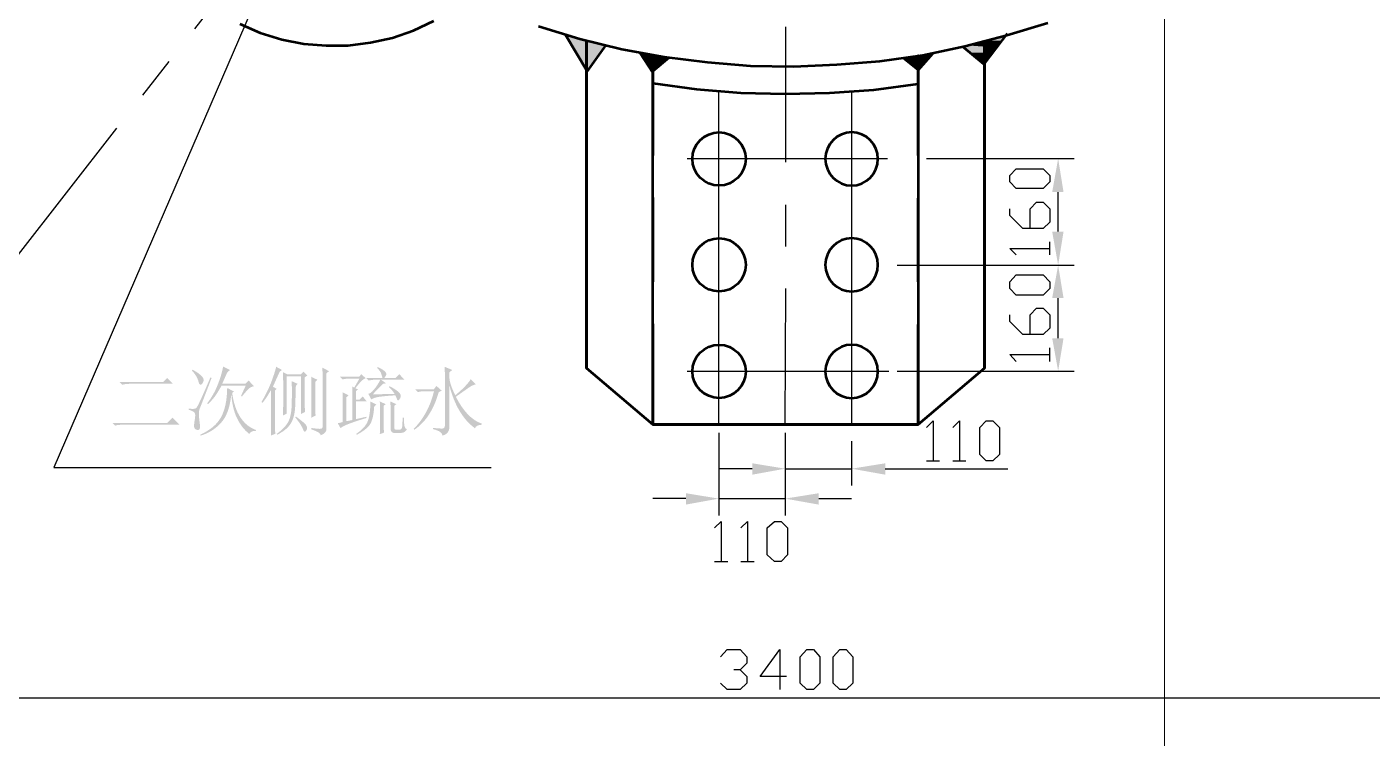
# Model space of a CAD drawing. Header units: millimetres. Extents: x 0 to 841, y 0 to 1189.
# Drawn here: x 424.1 to 519.3, y 292.1 to 342.4 of the extents above; entities that cross this region are included whole.
import ezdxf

# ---------------------------------------------------------------- set-up
doc = ezdxf.new("R2010")
doc.units = ezdxf.units.MM
doc.layers.add('C00-00-00', color=7, linetype='Continuous')
doc.layers.add('CBF-BF-BF', color=7, linetype='Continuous', true_color=0xbfbfbf)

msp = doc.modelspace()

# ---------------------------------------------------------------- hatches: boundary and pattern name
at = {"layer": 'C00-00-00'}
h = msp.add_hatch(color=256, dxfattribs=at)
h.dxf.hatch_style = 2
h.paths.add_polyline_path([(462.237667, 341.867772), (462.491667, 341.783106), (462.28, 341.783106)])
h = msp.add_hatch(color=256, dxfattribs=at)
h.dxf.hatch_style = 2
h.paths.add_polyline_path([(462.28, 341.783106), (463.719333, 341.444439), (462.449333, 341.444439)])
h = msp.add_hatch(color=256, dxfattribs=at)
h.dxf.hatch_style = 2
h.paths.add_polyline_path([(462.28, 341.783106), (462.491667, 341.783106), (463.719333, 341.444439)])
h = msp.add_hatch(color=256, dxfattribs=at)
h.dxf.hatch_style = 2
h.paths.add_polyline_path([(493.352667, 341.783106), (493.098667, 341.444439), (492.082667, 341.444439)])
h = msp.add_hatch(color=256, dxfattribs=at)
h.dxf.hatch_style = 2
h.paths.add_polyline_path([(462.449333, 341.444439), (463.719333, 341.359772), (462.491667, 341.359772)])
h = msp.add_hatch(color=256, dxfattribs=at)
h.dxf.hatch_style = 2
h.paths.add_polyline_path([(462.449333, 341.444439), (463.719333, 341.444439), (463.719333, 341.359772)])
h = msp.add_hatch(color=256, dxfattribs=at)
h.dxf.hatch_style = 2
h.paths.add_polyline_path([(462.491667, 341.359772), (463.719333, 339.370106), (463.677, 339.370106)])
h = msp.add_hatch(color=256, dxfattribs=at)
h.dxf.hatch_style = 2
h.paths.add_polyline_path([(462.491667, 341.359772), (463.719333, 341.359772), (463.719333, 339.370106)])
h = msp.add_hatch(color=256, dxfattribs=at)
h.dxf.hatch_style = 2
h.paths.add_polyline_path([(463.719333, 341.444439), (463.973333, 341.359772), (463.719333, 341.359772)])
h = msp.add_hatch(color=256, dxfattribs=at)
h.dxf.hatch_style = 2
h.paths.add_polyline_path([(463.719333, 341.359772), (465.074, 341.105772), (463.719333, 341.105772)])
h = msp.add_hatch(color=256, dxfattribs=at)
h.dxf.hatch_style = 2
h.paths.add_polyline_path([(463.719333, 341.359772), (463.973333, 341.359772), (465.074, 341.105772)])
h = msp.add_hatch(color=256, dxfattribs=at)
h.dxf.hatch_style = 2
h.paths.add_polyline_path([(463.719333, 341.105772), (463.804, 339.370106), (463.719333, 339.370106)])
h = msp.add_hatch(color=256, dxfattribs=at)
h.dxf.hatch_style = 2
h.paths.add_polyline_path([(463.719333, 341.105772), (465.074, 341.105772), (463.804, 339.370106)])
h = msp.add_hatch(color=256, dxfattribs=at)
h.dxf.hatch_style = 2
h.paths.add_polyline_path([(490.728, 341.105772), (491.871, 341.021106), (490.304667, 341.021106)])
h = msp.add_hatch(color=256, dxfattribs=at)
h.dxf.hatch_style = 2
h.paths.add_polyline_path([(490.304667, 341.021106), (491.871, 340.597772), (490.855, 340.597772)])
h = msp.add_hatch(color=256, dxfattribs=at)
h.dxf.hatch_style = 2
h.paths.add_polyline_path([(490.304667, 341.021106), (491.871, 341.021106), (491.871, 340.597772)])
h = msp.add_hatch(color=256, dxfattribs=at)
h.dxf.hatch_style = 2
h.paths.add_polyline_path([(491.871, 341.359772), (491.871, 341.105772), (490.728, 341.105772)])
h = msp.add_hatch(color=256, dxfattribs=at)
h.dxf.hatch_style = 2
h.paths.add_polyline_path([(490.728, 341.105772), (491.871, 341.105772), (491.871, 341.021106)])
h = msp.add_hatch(color=256, dxfattribs=at)
h.dxf.hatch_style = 2
h.paths.add_polyline_path([(492.082667, 341.444439), (493.056333, 341.359772), (491.871, 341.359772)])
h = msp.add_hatch(color=256, dxfattribs=at)
h.dxf.hatch_style = 2
h.paths.add_polyline_path([(491.871, 341.359772), (492.844667, 341.105772), (491.871, 341.105772)])
h = msp.add_hatch(color=256, dxfattribs=at)
h.dxf.hatch_style = 2
h.paths.add_polyline_path([(491.871, 341.359772), (493.056333, 341.359772), (492.844667, 341.105772)])
h = msp.add_hatch(color=256, dxfattribs=at)
h.dxf.hatch_style = 2
h.paths.add_polyline_path([(491.871, 341.105772), (492.76, 341.021106), (491.871, 341.021106)])
h = msp.add_hatch(color=256, dxfattribs=at)
h.dxf.hatch_style = 2
h.paths.add_polyline_path([(491.871, 341.105772), (492.844667, 341.105772), (492.76, 341.021106)])
h = msp.add_hatch(color=256, dxfattribs=at)
h.dxf.hatch_style = 2
h.paths.add_polyline_path([(491.871, 341.021106), (492.463667, 340.597772), (491.871, 340.597772)])
h = msp.add_hatch(color=256, dxfattribs=at)
h.dxf.hatch_style = 2
h.paths.add_polyline_path([(491.871, 341.021106), (492.76, 341.021106), (492.463667, 340.597772)])
h = msp.add_hatch(color=256, dxfattribs=at)
h.dxf.hatch_style = 2
h.paths.add_polyline_path([(492.082667, 341.444439), (493.098667, 341.444439), (493.056333, 341.359772)])
h = msp.add_hatch(color=256, dxfattribs=at)
h.dxf.hatch_style = 2
h.paths.add_polyline_path([(467.487, 340.597772), (467.614, 340.555439), (467.487, 340.555439)])
h = msp.add_hatch(color=256, dxfattribs=at)
h.dxf.hatch_style = 2
h.paths.add_polyline_path([(467.487, 340.555439), (468.418333, 340.428439), (467.571667, 340.428439)])
h = msp.add_hatch(color=256, dxfattribs=at)
h.dxf.hatch_style = 2
h.paths.add_polyline_path([(467.487, 340.555439), (467.614, 340.555439), (468.418333, 340.428439)])
h = msp.add_hatch(color=256, dxfattribs=at)
h.dxf.hatch_style = 2
h.paths.add_polyline_path([(467.571667, 340.428439), (468.418333, 340.386106), (467.614, 340.386106)])
h = msp.add_hatch(color=256, dxfattribs=at)
h.dxf.hatch_style = 2
h.paths.add_polyline_path([(467.571667, 340.428439), (468.418333, 340.428439), (468.418333, 340.386106)])
h = msp.add_hatch(color=256, dxfattribs=at)
h.dxf.hatch_style = 2
h.paths.add_polyline_path([(467.614, 340.386106), (468.418333, 340.259106), (467.698667, 340.259106)])
h = msp.add_hatch(color=256, dxfattribs=at)
h.dxf.hatch_style = 2
h.paths.add_polyline_path([(467.614, 340.386106), (468.418333, 340.386106), (468.418333, 340.259106)])
h = msp.add_hatch(color=256, dxfattribs=at)
h.dxf.hatch_style = 2
h.paths.add_polyline_path([(467.698667, 340.259106), (468.418333, 340.259106)])
h = msp.add_hatch(color=256, dxfattribs=at)
h.dxf.hatch_style = 2
h.paths.add_polyline_path([(467.698667, 340.259106), (468.418333, 340.259106)])
h = msp.add_hatch(color=256, dxfattribs=at)
h.dxf.hatch_style = 2
h.paths.add_polyline_path([(467.698667, 340.259106), (468.418333, 340.174439), (467.783333, 340.174439)])
h = msp.add_hatch(color=256, dxfattribs=at)
h.dxf.hatch_style = 2
h.paths.add_polyline_path([(467.698667, 340.259106), (468.418333, 340.259106), (468.418333, 340.174439)])
h = msp.add_hatch(color=256, dxfattribs=at)
h.dxf.hatch_style = 2
h.paths.add_polyline_path([(467.783333, 340.174439), (468.418333, 339.835772), (467.995, 339.835772)])
h = msp.add_hatch(color=256, dxfattribs=at)
h.dxf.hatch_style = 2
h.paths.add_polyline_path([(467.783333, 340.174439), (468.418333, 340.174439), (468.418333, 339.835772)])
h = msp.add_hatch(color=256, dxfattribs=at)
h.dxf.hatch_style = 2
h.paths.add_polyline_path([(467.995, 339.835772), (468.418333, 339.793439), (467.995, 339.793439)])
h = msp.add_hatch(color=256, dxfattribs=at)
h.dxf.hatch_style = 2
h.paths.add_polyline_path([(467.995, 339.835772), (468.418333, 339.835772), (468.418333, 339.793439)])
h = msp.add_hatch(color=256, dxfattribs=at)
h.dxf.hatch_style = 2
h.paths.add_polyline_path([(467.995, 339.793439), (468.418333, 339.370106), (468.291333, 339.370106)])
h = msp.add_hatch(color=256, dxfattribs=at)
h.dxf.hatch_style = 2
h.paths.add_polyline_path([(467.995, 339.793439), (468.418333, 339.793439), (468.418333, 339.370106)])
h = msp.add_hatch(color=256, dxfattribs=at)
h.dxf.hatch_style = 2
h.paths.add_polyline_path([(468.418333, 340.428439), (468.672333, 340.386106), (468.418333, 340.386106)])
h = msp.add_hatch(color=256, dxfattribs=at)
h.dxf.hatch_style = 2
h.paths.add_polyline_path([(468.418333, 340.386106), (469.561333, 340.259106), (468.418333, 340.259106)])
h = msp.add_hatch(color=256, dxfattribs=at)
h.dxf.hatch_style = 2
h.paths.add_polyline_path([(468.418333, 340.386106), (468.672333, 340.386106), (469.561333, 340.259106)])
h = msp.add_hatch(color=256, dxfattribs=at)
h.dxf.hatch_style = 2
h.paths.add_polyline_path([(468.418333, 340.259106), (469.561333, 340.259106)])
h = msp.add_hatch(color=256, dxfattribs=at)
h.dxf.hatch_style = 2
h.paths.add_polyline_path([(468.418333, 340.259106), (469.561333, 340.259106)])
h = msp.add_hatch(color=256, dxfattribs=at)
h.dxf.hatch_style = 2
h.paths.add_polyline_path([(468.418333, 340.259106), (469.434333, 340.174439), (468.418333, 340.174439)])
h = msp.add_hatch(color=256, dxfattribs=at)
h.dxf.hatch_style = 2
h.paths.add_polyline_path([(468.418333, 340.259106), (469.561333, 340.259106), (469.434333, 340.174439)])
h = msp.add_hatch(color=256, dxfattribs=at)
h.dxf.hatch_style = 2
h.paths.add_polyline_path([(468.418333, 340.174439), (469.053333, 339.835772), (468.418333, 339.835772)])
h = msp.add_hatch(color=256, dxfattribs=at)
h.dxf.hatch_style = 2
h.paths.add_polyline_path([(468.418333, 340.174439), (469.434333, 340.174439), (469.053333, 339.835772)])
h = msp.add_hatch(color=256, dxfattribs=at)
h.dxf.hatch_style = 2
h.paths.add_polyline_path([(468.418333, 339.835772), (469.053333, 339.793439), (468.418333, 339.793439)])
h = msp.add_hatch(color=256, dxfattribs=at)
h.dxf.hatch_style = 2
h.paths.add_polyline_path([(468.418333, 339.835772), (469.053333, 339.835772), (469.053333, 339.793439)])
h = msp.add_hatch(color=256, dxfattribs=at)
h.dxf.hatch_style = 2
h.paths.add_polyline_path([(468.418333, 339.793439), (468.545333, 339.370106), (468.418333, 339.370106)])
h = msp.add_hatch(color=256, dxfattribs=at)
h.dxf.hatch_style = 2
h.paths.add_polyline_path([(468.418333, 339.793439), (469.053333, 339.793439), (468.545333, 339.370106)])
h = msp.add_hatch(color=256, dxfattribs=at)
h.dxf.hatch_style = 2
h.paths.add_polyline_path([(486.240667, 340.259106), (487.172, 340.259106), (486.198333, 340.259106)])
h = msp.add_hatch(color=256, dxfattribs=at)
h.dxf.hatch_style = 2
h.paths.add_polyline_path([(486.198333, 340.259106), (487.172, 340.174439), (486.198333, 340.174439)])
h = msp.add_hatch(color=256, dxfattribs=at)
h.dxf.hatch_style = 2
h.paths.add_polyline_path([(486.198333, 340.259106), (487.172, 340.259106), (487.172, 340.174439)])
h = msp.add_hatch(color=256, dxfattribs=at)
h.dxf.hatch_style = 2
h.paths.add_polyline_path([(486.198333, 340.174439), (487.172, 339.793439), (486.621667, 339.793439)])
h = msp.add_hatch(color=256, dxfattribs=at)
h.dxf.hatch_style = 2
h.paths.add_polyline_path([(486.198333, 340.174439), (487.172, 340.174439), (487.172, 339.793439)])
h = msp.add_hatch(color=256, dxfattribs=at)
h.dxf.hatch_style = 2
h.paths.add_polyline_path([(487.172, 340.386106), (487.172, 340.259106), (486.240667, 340.259106)])
h = msp.add_hatch(color=256, dxfattribs=at)
h.dxf.hatch_style = 2
h.paths.add_polyline_path([(486.240667, 340.259106), (487.172, 340.259106)])
h = msp.add_hatch(color=256, dxfattribs=at)
h.dxf.hatch_style = 2
h.paths.add_polyline_path([(486.621667, 339.793439), (487.172, 339.370106)])
h = msp.add_hatch(color=256, dxfattribs=at)
h.dxf.hatch_style = 2
h.paths.add_polyline_path([(486.621667, 339.793439), (487.172, 339.793439), (487.172, 339.370106)])
h = msp.add_hatch(color=256, dxfattribs=at)
h.dxf.hatch_style = 2
h.paths.add_polyline_path([(487.383667, 340.428439), (488.061, 340.386106), (487.172, 340.386106)])
h = msp.add_hatch(color=256, dxfattribs=at)
h.dxf.hatch_style = 2
h.paths.add_polyline_path([(487.172, 340.386106), (487.553, 339.793439), (487.172, 339.793439)])
h = msp.add_hatch(color=256, dxfattribs=at)
h.dxf.hatch_style = 2
h.paths.add_polyline_path([(487.172, 340.386106), (488.061, 340.386106), (487.553, 339.793439)])
h = msp.add_hatch(color=256, dxfattribs=at)
h.dxf.hatch_style = 2
h.paths.add_polyline_path([(487.172, 339.793439), (487.553, 339.793439), (487.172, 339.370106)])
h = msp.add_hatch(color=256, dxfattribs=at)
h.dxf.hatch_style = 2
h.paths.add_polyline_path([(488.230333, 340.555439), (488.103333, 340.428439), (487.383667, 340.428439)])
h = msp.add_hatch(color=256, dxfattribs=at)
h.dxf.hatch_style = 2
h.paths.add_polyline_path([(487.383667, 340.428439), (488.103333, 340.428439), (488.061, 340.386106)])
h = msp.add_hatch(color=256, dxfattribs=at)
h.dxf.hatch_style = 2
h.paths.add_polyline_path([(490.855, 340.597772), (491.871, 339.835772), (491.828667, 339.835772)])
h = msp.add_hatch(color=256, dxfattribs=at)
h.dxf.hatch_style = 2
h.paths.add_polyline_path([(490.855, 340.597772), (491.871, 340.597772), (491.871, 339.835772)])
h = msp.add_hatch(color=256, dxfattribs=at)
h.dxf.hatch_style = 2
h.paths.add_polyline_path([(491.828667, 339.835772), (491.871, 339.835772), (491.828667, 339.793439)])
h = msp.add_hatch(color=256, dxfattribs=at)
h.dxf.hatch_style = 2
h.paths.add_polyline_path([(491.871, 340.597772), (492.125, 340.174439), (491.871, 340.174439)])
h = msp.add_hatch(color=256, dxfattribs=at)
h.dxf.hatch_style = 2
h.paths.add_polyline_path([(491.871, 340.597772), (492.463667, 340.597772), (492.125, 340.174439)])
h = msp.add_hatch(color=256, dxfattribs=at)
h.dxf.hatch_style = 2
h.paths.add_polyline_path([(491.871, 340.174439), (492.125, 340.174439), (491.871, 339.835772)])
h = msp.add_hatch(color=256, dxfattribs=at)
h.dxf.hatch_style = 2
h.paths.add_polyline_path([(463.677, 339.370106), (463.719333, 339.370106)])
h = msp.add_hatch(color=256, dxfattribs=at)
h.dxf.hatch_style = 2
h.paths.add_polyline_path([(463.719333, 339.370106), (463.804, 339.370106), (463.761667, 339.285439)])
h = msp.add_hatch(color=256, dxfattribs=at)
h.dxf.hatch_style = 2
h.paths.add_polyline_path([(463.719333, 339.370106), (463.804, 339.370106)])
h = msp.add_hatch(color=256, dxfattribs=at)
h.dxf.hatch_style = 2
h.paths.add_polyline_path([(463.719333, 339.370106), (463.804, 339.370106)])
h = msp.add_hatch(color=256, dxfattribs=at)
h.dxf.hatch_style = 2
h.paths.add_polyline_path([(468.291333, 339.370106), (468.418333, 339.370106)])
h = msp.add_hatch(color=256, dxfattribs=at)
h.dxf.hatch_style = 2
h.paths.add_polyline_path([(468.291333, 339.370106), (468.418333, 339.370106)])
h = msp.add_hatch(color=256, dxfattribs=at)
h.dxf.hatch_style = 2
h.paths.add_polyline_path([(468.291333, 339.370106), (468.418333, 339.370106), (468.333667, 339.370106)])
h = msp.add_hatch(color=256, dxfattribs=at)
h.dxf.hatch_style = 2
h.paths.add_polyline_path([(468.291333, 339.370106), (468.418333, 339.370106)])
h = msp.add_hatch(color=256, dxfattribs=at)
h.dxf.hatch_style = 2
h.paths.add_polyline_path([(468.333667, 339.370106), (468.418333, 339.285439), (468.376, 339.285439)])
h = msp.add_hatch(color=256, dxfattribs=at)
h.dxf.hatch_style = 2
h.paths.add_polyline_path([(468.333667, 339.370106), (468.418333, 339.370106), (468.418333, 339.285439)])
h = msp.add_hatch(color=256, dxfattribs=at)
h.dxf.hatch_style = 2
h.paths.add_polyline_path([(468.376, 339.285439), (468.418333, 339.243106), (468.376, 339.243106)])
h = msp.add_hatch(color=256, dxfattribs=at)
h.dxf.hatch_style = 2
h.paths.add_polyline_path([(468.376, 339.285439), (468.418333, 339.285439), (468.418333, 339.243106)])
h = msp.add_hatch(color=256, dxfattribs=at)
h.dxf.hatch_style = 2
h.paths.add_polyline_path([(468.376, 339.243106), (468.418333, 339.243106)])
h = msp.add_hatch(color=256, dxfattribs=at)
h.dxf.hatch_style = 2
h.paths.add_polyline_path([(468.418333, 339.370106), (468.545333, 339.370106)])
h = msp.add_hatch(color=256, dxfattribs=at)
h.dxf.hatch_style = 2
h.paths.add_polyline_path([(468.418333, 339.370106), (468.545333, 339.370106)])
h = msp.add_hatch(color=256, dxfattribs=at)
h.dxf.hatch_style = 2
h.paths.add_polyline_path([(468.418333, 339.370106), (468.503, 339.370106)])
h = msp.add_hatch(color=256, dxfattribs=at)
h.dxf.hatch_style = 2
h.paths.add_polyline_path([(468.418333, 339.370106), (468.545333, 339.370106), (468.503, 339.370106)])
h = msp.add_hatch(color=256, dxfattribs=at)
h.dxf.hatch_style = 2
h.paths.add_polyline_path([(468.418333, 339.370106), (468.418333, 339.285439)])
h = msp.add_hatch(color=256, dxfattribs=at)
h.dxf.hatch_style = 2
h.paths.add_polyline_path([(468.418333, 339.370106), (468.503, 339.370106), (468.418333, 339.285439)])
h = msp.add_hatch(color=256, dxfattribs=at)
h.dxf.hatch_style = 2
h.paths.add_polyline_path([(468.418333, 339.285439), (468.418333, 339.243106)])
h = msp.add_hatch(color=256, dxfattribs=at)
h.dxf.hatch_style = 2
h.paths.add_polyline_path([(496.654667, 330.734106), (497.459, 330.734106), (497.078, 333.104772)])
h = msp.add_hatch(color=256, dxfattribs=at)
h.dxf.hatch_style = 2
h.paths.add_polyline_path([(496.654667, 327.940106), (497.459, 327.940106), (497.078, 325.569439)])
h = msp.add_hatch(color=256, dxfattribs=at)
h.dxf.hatch_style = 2
h.paths.add_polyline_path([(496.654667, 323.241106), (497.459, 323.241106), (497.078, 325.569439)])
h = msp.add_hatch(color=256, dxfattribs=at)
h.dxf.hatch_style = 2
h.paths.add_polyline_path([(496.654667, 320.404772), (497.459, 320.404772), (497.078, 318.076439)])
h = msp.add_hatch(color=256, dxfattribs=at)
edge = h.paths.add_edge_path(flags=0)
edge.add_spline(control_points=[(439.285226, 316.323503), (439.285226, 316.323503), (439.61816, 317.051658), (439.61816, 317.051658), (439.61816, 317.051658), (437.912148, 317.051658), (437.912148, 317.051658), (437.800803, 316.85763), (437.682843, 316.659744), (437.558268, 316.458551), (437.433142, 316.257357), (437.231949, 316.01813), (436.954687, 315.740868), (436.954687, 315.740868), (436.8924, 315.803156), (436.8924, 315.803156), (437.211003, 316.205543), (437.467869, 316.663051), (437.661897, 317.176233), (437.855924, 317.689414), (437.974436, 318.098967), (438.016328, 318.404341), (438.016328, 318.404341), (438.515729, 318.15464), (438.515729, 318.15464), (438.404384, 318.098967), (438.32115, 318.008568), (438.266029, 317.883993), (438.210356, 317.758867), (438.106176, 317.522947), (437.95349, 317.176784), (437.95349, 317.176784), (439.597765, 317.176784), (439.597765, 317.176784), (439.597765, 317.176784), (439.826519, 317.405538), (439.826519, 317.405538), (439.826519, 317.405538), (440.200794, 317.010317), (440.200794, 317.010317), (440.061888, 316.982205), (439.943928, 316.926532), (439.846914, 316.843299), (439.7499, 316.760065), (439.583433, 316.572652), (439.348064, 316.281611), (439.348064, 316.281611), (439.285226, 316.323503), (439.285226, 316.323503)], knot_values=[0, 0, 0, 0, 1, 1, 1, 2, 2, 2, 3, 3, 3, 4, 4, 4, 5, 5, 5, 6, 6, 6, 7, 7, 7, 8, 8, 8, 9, 9, 9, 10, 10, 10, 11, 11, 11, 12, 12, 12, 13, 13, 13, 14, 14, 14, 15, 15, 15, 16, 16, 16, 16], degree=3, periodic=1)
edge = h.paths.add_edge_path(flags=0)
edge.add_spline(control_points=[(438.598963, 316.469024), (438.515178, 315.539675), (438.272643, 314.856168), (437.870256, 314.419054), (437.467869, 313.982492), (436.989414, 313.680426), (436.434891, 313.513959), (436.434891, 313.513959), (436.392999, 313.576797), (436.392999, 313.576797), (437.100208, 313.895951), (437.592444, 314.30826), (437.870256, 314.814827), (438.147517, 315.320842), (438.293038, 316.010964), (438.30737, 316.885191), (438.30737, 316.885191), (438.785825, 316.635491), (438.785825, 316.635491), (438.785825, 316.635491), (438.66125, 316.531311), (438.66125, 316.531311), (438.758264, 315.823551), (438.948984, 315.251389), (439.233411, 314.814827), (439.517839, 314.377713), (439.888806, 314.076198), (440.346866, 313.909731), (440.346866, 313.909731), (440.32592, 313.846893), (440.32592, 313.846893), (440.117561, 313.861224), (439.964874, 313.791771), (439.86786, 313.639084), (439.521146, 313.902565), (439.233411, 314.269675), (439.004657, 314.741515), (438.775352, 315.213355), (438.640304, 315.788824), (438.598963, 316.469024), (438.598963, 316.469024), (438.598963, 316.469024), (438.598963, 316.469024)], knot_values=[0, 0, 0, 0, 1, 1, 1, 2, 2, 2, 3, 3, 3, 4, 4, 4, 5, 5, 5, 6, 6, 6, 7, 7, 7, 8, 8, 8, 9, 9, 9, 10, 10, 10, 11, 11, 11, 12, 12, 12, 13, 13, 13, 14, 14, 14, 14], degree=3, periodic=1)
edge = h.paths.add_edge_path(flags=0)
edge.add_spline(control_points=[(435.852257, 318.175586), (436.143299, 318.022348), (436.364887, 317.866354), (436.517574, 317.707053), (436.67026, 317.547201), (436.684041, 317.380734), (436.559466, 317.207652), (436.43434, 317.034019), (436.340634, 317.075361), (436.278346, 317.332227), (436.216059, 317.589093), (436.060065, 317.849267), (435.810365, 318.112748), (435.810365, 318.112748), (435.852257, 318.175586), (435.852257, 318.175586)], knot_values=[0, 0, 0, 0, 1, 1, 1, 2, 2, 2, 3, 3, 3, 4, 4, 4, 5, 5, 5, 5], degree=3, periodic=1)
edge = h.paths.add_edge_path(flags=0)
edge.add_spline(control_points=[(435.58161, 315.42888), (435.858871, 315.386988), (436.039119, 315.400768), (436.122352, 315.470222), (436.205586, 315.539675), (436.53852, 316.260664), (437.121154, 317.634293), (437.121154, 317.634293), (437.204388, 317.592952), (437.204388, 317.592952), (436.663095, 316.177431), (436.378667, 315.44211), (436.351107, 315.386988), (436.323546, 315.331315), (436.309766, 315.216663), (436.309766, 315.043581), (436.309766, 314.869948), (436.330161, 314.634028), (436.372053, 314.335821), (436.413945, 314.038164), (436.368746, 313.895951), (436.237005, 313.909731), (436.104714, 313.923512), (436.02148, 313.975326), (435.987305, 314.065174), (435.952578, 314.155573), (435.955885, 314.311567), (435.997778, 314.533707), (436.039119, 314.755295), (436.052899, 314.925621), (436.039119, 315.043581), (436.025339, 315.161541), (435.872652, 315.261862), (435.58161, 315.345647), (435.58161, 315.345647), (435.58161, 315.42888), (435.58161, 315.42888)], knot_values=[0, 0, 0, 0, 1, 1, 1, 2, 2, 2, 3, 3, 3, 4, 4, 4, 5, 5, 5, 6, 6, 6, 7, 7, 7, 8, 8, 8, 9, 9, 9, 10, 10, 10, 11, 11, 11, 12, 12, 12, 12], degree=3, periodic=1)
h = msp.add_hatch(color=256, dxfattribs=at)
edge = h.paths.add_edge_path(flags=0)
edge.add_spline(control_points=[(441.415011, 316.760617), (441.192871, 316.358229), (440.984512, 316.04569), (440.790484, 315.824102), (440.790484, 315.824102), (440.728197, 315.886389), (440.728197, 315.886389), (441.046799, 316.427131), (441.293193, 316.937005), (441.466825, 317.41546), (441.639907, 317.893915), (441.740779, 318.216927), (441.768891, 318.383394), (441.768891, 318.383394), (442.185059, 318.15464), (442.185059, 318.15464), (442.185059, 318.15464), (442.018592, 318.029514), (442.018592, 318.029514), (441.865354, 317.69658), (441.706053, 317.3427), (441.539586, 316.968425), (441.539586, 316.968425), (441.810233, 316.822904), (441.810233, 316.822904), (441.810233, 316.822904), (441.685658, 316.697778), (441.685658, 316.697778), (441.685658, 316.697778), (441.685658, 314.47142), (441.685658, 314.47142), (441.685658, 314.24928), (441.692273, 313.972018), (441.706053, 313.639084), (441.706053, 313.639084), (441.394065, 313.513959), (441.394065, 313.513959), (441.407845, 313.944458), (441.415011, 314.297787), (441.415011, 314.575599), (441.415011, 314.575599), (441.415011, 316.760617), (441.415011, 316.760617)], knot_values=[0, 0, 0, 0, 1, 1, 1, 2, 2, 2, 3, 3, 3, 4, 4, 4, 5, 5, 5, 6, 6, 6, 7, 7, 7, 8, 8, 8, 9, 9, 9, 10, 10, 10, 11, 11, 11, 12, 12, 12, 13, 13, 13, 14, 14, 14, 14], degree=3, periodic=1)
edge = h.paths.add_edge_path(flags=0)
edge.add_spline(control_points=[(443.786891, 317.634293), (443.786891, 317.634293), (443.786891, 315.990569), (443.786891, 315.990569), (443.786891, 315.865443), (443.793505, 315.594796), (443.807837, 315.17918), (443.807837, 315.17918), (443.53719, 315.054054), (443.53719, 315.054054), (443.53719, 315.054054), (443.53719, 317.717526), (443.53719, 317.717526), (443.53719, 317.717526), (442.517993, 317.717526), (442.517993, 317.717526), (442.517993, 317.717526), (442.517993, 315.075), (442.517993, 315.075), (442.517993, 315.075), (442.247346, 314.929479), (442.247346, 314.929479), (442.261127, 315.317535), (442.268292, 315.574401), (442.268292, 315.698976), (442.268292, 315.698976), (442.268292, 317.260018), (442.268292, 317.260018), (442.268292, 317.384592), (442.261127, 317.634293), (442.247346, 318.009119), (442.247346, 318.009119), (442.559334, 317.842652), (442.559334, 317.842652), (442.559334, 317.842652), (443.516795, 317.842652), (443.516795, 317.842652), (443.516795, 317.842652), (443.703657, 318.029514), (443.703657, 318.029514), (443.703657, 318.029514), (443.974304, 317.759419), (443.974304, 317.759419), (443.974304, 317.759419), (443.786891, 317.634293), (443.786891, 317.634293)], knot_values=[0, 0, 0, 0, 1, 1, 1, 2, 2, 2, 3, 3, 3, 4, 4, 4, 5, 5, 5, 6, 6, 6, 7, 7, 7, 8, 8, 8, 9, 9, 9, 10, 10, 10, 11, 11, 11, 12, 12, 12, 13, 13, 13, 14, 14, 14, 15, 15, 15, 15], degree=3, periodic=1)
edge = h.paths.add_edge_path(flags=0)
edge.add_spline(control_points=[(442.871322, 317.363646), (442.871322, 317.363646), (443.28749, 317.176784), (443.28749, 317.176784), (443.28749, 317.176784), (443.162915, 317.030712), (443.162915, 317.030712), (443.148583, 316.489419), (443.134803, 316.035217), (443.121023, 315.667557), (443.107242, 315.299896), (443.058735, 314.991216), (442.975502, 314.741515), (442.892268, 314.491814), (442.767694, 314.280148), (442.601227, 314.107066), (442.43476, 313.933985), (442.185059, 313.757045), (441.852125, 313.576797), (441.852125, 313.576797), (441.810233, 313.639084), (441.810233, 313.639084), (442.198288, 313.916897), (442.468935, 314.197466), (442.621621, 314.481893), (442.774308, 314.76632), (442.857542, 315.189102), (442.871322, 315.751341), (442.885102, 316.31303), (442.885102, 316.850465), (442.871322, 317.363646), (442.871322, 317.363646), (442.871322, 317.363646), (442.871322, 317.363646)], knot_values=[0, 0, 0, 0, 1, 1, 1, 2, 2, 2, 3, 3, 3, 4, 4, 4, 5, 5, 5, 6, 6, 6, 7, 7, 7, 8, 8, 8, 9, 9, 9, 10, 10, 10, 11, 11, 11, 11], degree=3, periodic=1)
edge = h.paths.add_edge_path(flags=0)
edge.add_spline(control_points=[(443.162915, 314.866641), (443.565302, 314.575599), (443.807837, 314.371098), (443.89107, 314.253138), (443.974304, 314.135178), (443.977611, 314.010604), (443.901543, 313.878312), (443.824924, 313.746571), (443.755471, 313.757045), (443.693184, 313.909731), (443.630897, 314.061867), (443.554829, 314.207387), (443.46443, 314.346294), (443.37403, 314.4852), (443.259929, 314.637887), (443.121023, 314.804354), (443.121023, 314.804354), (443.162915, 314.866641), (443.162915, 314.866641)], knot_values=[0, 0, 0, 0, 1, 1, 1, 2, 2, 2, 3, 3, 3, 4, 4, 4, 5, 5, 5, 6, 6, 6, 6], degree=3, periodic=1)
edge = h.paths.add_edge_path(flags=0)
edge.add_spline(control_points=[(444.535992, 317.322305), (444.535992, 317.322305), (444.535992, 315.532509), (444.535992, 315.532509), (444.535992, 315.379822), (444.542607, 315.178629), (444.556938, 314.929479), (444.556938, 314.929479), (444.24495, 314.783407), (444.24495, 314.783407), (444.258731, 315.102561), (444.265897, 315.345647), (444.265897, 315.512114), (444.265897, 315.512114), (444.265897, 316.968425), (444.265897, 316.968425), (444.265897, 317.12056), (444.258731, 317.35648), (444.24495, 317.676185), (444.24495, 317.676185), (444.682064, 317.467826), (444.682064, 317.467826), (444.682064, 317.467826), (444.535992, 317.322305), (444.535992, 317.322305)], knot_values=[0, 0, 0, 0, 1, 1, 1, 2, 2, 2, 3, 3, 3, 4, 4, 4, 5, 5, 5, 6, 6, 6, 7, 7, 7, 8, 8, 8, 8], degree=3, periodic=1)
edge = h.paths.add_edge_path(flags=0)
edge.add_spline(control_points=[(444.265897, 314.055252), (444.529378, 314.013911), (444.73002, 313.992965), (444.868926, 313.992965), (445.007832, 313.992965), (445.07012, 314.061867), (445.056339, 314.200773), (445.056339, 314.200773), (445.056339, 317.69658), (445.056339, 317.69658), (445.056339, 317.876828), (445.049174, 318.085187), (445.035393, 318.321107), (445.035393, 318.321107), (445.514399, 318.071407), (445.514399, 318.071407), (445.514399, 318.071407), (445.326986, 317.925886), (445.326986, 317.925886), (445.326986, 317.925886), (445.326986, 314.034306), (445.326986, 314.034306), (445.340766, 313.798386), (445.20186, 313.631919), (444.910819, 313.534905), (444.924599, 313.673811), (444.709625, 313.812717), (444.265897, 313.951072), (444.265897, 313.951072), (444.265897, 314.055252), (444.265897, 314.055252)], knot_values=[0, 0, 0, 0, 1, 1, 1, 2, 2, 2, 3, 3, 3, 4, 4, 4, 5, 5, 5, 6, 6, 6, 7, 7, 7, 8, 8, 8, 9, 9, 9, 10, 10, 10, 10], degree=3, periodic=1)
h = msp.add_hatch(color=256, dxfattribs=at)
edge = h.paths.add_edge_path(flags=0)
edge.add_spline(control_points=[(447.289753, 316.906137), (447.289753, 316.906137), (447.66458, 317.551059), (447.66458, 317.551059), (447.66458, 317.551059), (446.977766, 317.551059), (446.977766, 317.551059), (446.796967, 317.551059), (446.6305, 317.530113), (446.478365, 317.488772), (446.478365, 317.488772), (446.290951, 317.676185), (446.290951, 317.676185), (446.290951, 317.676185), (447.643634, 317.676185), (447.643634, 317.676185), (447.643634, 317.676185), (447.789154, 317.863047), (447.789154, 317.863047), (447.789154, 317.863047), (448.101694, 317.572005), (448.101694, 317.572005), (447.935227, 317.530113), (447.692141, 317.294193), (447.372987, 316.864245), (447.372987, 316.864245), (447.5604, 316.781012), (447.5604, 316.781012), (447.5604, 316.781012), (447.414879, 316.656437), (447.414879, 316.656437), (447.414879, 316.656437), (447.414879, 316.052856), (447.414879, 316.052856), (447.414879, 316.052856), (447.66458, 316.052856), (447.66458, 316.052856), (447.66458, 316.052856), (447.893334, 316.281611), (447.893334, 316.281611), (447.893334, 316.281611), (448.184927, 315.928282), (448.184927, 315.928282), (448.184927, 315.928282), (447.414879, 315.928282), (447.414879, 315.928282), (447.414879, 315.928282), (447.414879, 314.679779), (447.414879, 314.679779), (447.414879, 314.679779), (448.143035, 314.846246), (448.143035, 314.846246), (448.143035, 314.846246), (448.163981, 314.763012), (448.163981, 314.763012), (447.012492, 314.415747), (446.402297, 314.173212), (446.332844, 314.034306), (446.332844, 314.034306), (446.124484, 314.388186), (446.124484, 314.388186), (446.124484, 314.388186), (446.478365, 314.47142), (446.478365, 314.47142), (446.478365, 314.47142), (446.478365, 316.573203), (446.478365, 316.573203), (446.478365, 316.573203), (446.894532, 316.364844), (446.894532, 316.364844), (446.894532, 316.364844), (446.728065, 316.219323), (446.728065, 316.219323), (446.728065, 316.219323), (446.728065, 314.533707), (446.728065, 314.533707), (446.728065, 314.533707), (447.165179, 314.61694), (447.165179, 314.61694), (447.165179, 314.61694), (447.165179, 316.989371), (447.165179, 316.989371), (447.165179, 316.989371), (447.289753, 316.906137), (447.289753, 316.906137)], knot_values=[0, 0, 0, 0, 1, 1, 1, 2, 2, 2, 3, 3, 3, 4, 4, 4, 5, 5, 5, 6, 6, 6, 7, 7, 7, 8, 8, 8, 9, 9, 9, 10, 10, 10, 11, 11, 11, 12, 12, 12, 13, 13, 13, 14, 14, 14, 15, 15, 15, 16, 16, 16, 17, 17, 17, 18, 18, 18, 19, 19, 19, 20, 20, 20, 21, 21, 21, 22, 22, 22, 23, 23, 23, 24, 24, 24, 25, 25, 25, 26, 26, 26, 27, 27, 27, 28, 28, 28, 28], degree=3, periodic=1)
edge = h.paths.add_edge_path(flags=0)
edge.add_spline(control_points=[(449.849597, 315.928282), (449.849597, 315.928282), (450.265765, 315.740868), (450.265765, 315.740868), (450.265765, 315.740868), (450.119693, 315.615742), (450.119693, 315.615742), (450.119693, 315.615742), (450.119693, 314.138486), (450.119693, 314.138486), (450.105912, 313.98635), (450.1682, 313.916897), (450.307106, 313.930126), (450.307106, 313.930126), (450.494519, 313.930126), (450.494519, 313.930126), (450.619094, 313.944458), (450.68524, 314.038164), (450.691854, 314.211246), (450.698469, 314.384328), (450.708942, 314.575048), (450.723273, 314.783407), (450.723273, 314.783407), (450.806507, 314.783407), (450.806507, 314.783407), (450.806507, 314.575048), (450.816429, 314.394801), (450.837375, 314.242114), (450.858321, 314.089427), (450.917301, 313.999579), (451.014866, 313.972018), (450.945413, 313.805551), (450.806507, 313.715703), (450.598699, 313.701372), (450.598699, 313.701372), (450.244819, 313.701372), (450.244819, 313.701372), (449.967006, 313.673811), (449.842431, 313.798937), (449.869992, 314.076198), (449.869992, 314.963655), (449.862826, 315.581016), (449.849597, 315.928282), (449.849597, 315.928282), (449.849597, 315.928282), (449.849597, 315.928282)], knot_values=[0, 0, 0, 0, 1, 1, 1, 2, 2, 2, 3, 3, 3, 4, 4, 4, 5, 5, 5, 6, 6, 6, 7, 7, 7, 8, 8, 8, 9, 9, 9, 10, 10, 10, 11, 11, 11, 12, 12, 12, 13, 13, 13, 14, 14, 14, 15, 15, 15, 15], degree=3, periodic=1)
edge = h.paths.add_edge_path(flags=0)
edge.add_spline(control_points=[(448.601095, 316.427683), (448.601095, 316.427683), (450.140639, 316.469024), (450.140639, 316.469024), (450.043625, 316.635491), (449.911885, 316.794792), (449.745417, 316.947479), (449.745417, 316.947479), (449.786759, 317.010317), (449.786759, 317.010317), (450.036459, 316.885191), (450.248126, 316.749592), (450.421759, 316.604071), (450.59484, 316.458551), (450.632874, 316.305864), (450.53586, 316.146563), (450.438846, 315.98671), (450.369393, 315.95915), (450.328052, 316.063329), (450.28616, 316.166958), (450.244819, 316.26783), (450.202926, 316.364844), (449.772978, 316.337283), (449.419098, 316.305864), (449.141837, 316.271137), (448.864024, 316.236411), (448.64905, 316.170816), (448.496915, 316.073802), (448.496915, 316.073802), (448.288556, 316.469024), (448.288556, 316.469024), (448.39935, 316.482804), (448.538256, 316.590291), (448.704723, 316.791485), (448.87119, 316.992678), (449.016711, 317.218125), (449.141837, 317.467826), (449.141837, 317.467826), (448.808903, 317.467826), (448.808903, 317.467826), (448.628104, 317.467826), (448.461637, 317.44688), (448.309502, 317.405538), (448.309502, 317.405538), (448.122089, 317.592952), (448.122089, 317.592952), (448.122089, 317.592952), (449.287358, 317.592952), (449.287358, 317.592952), (449.259797, 317.717526), (449.22507, 317.831628), (449.183178, 317.935808), (449.141286, 318.039987), (449.051437, 318.161255), (448.913082, 318.300161), (448.913082, 318.300161), (448.954424, 318.362448), (448.954424, 318.362448), (449.204124, 318.251103), (449.384371, 318.137001), (449.495717, 318.019041), (449.606511, 317.901081), (449.57895, 317.759419), (449.412483, 317.592952), (449.412483, 317.592952), (450.202926, 317.592952), (450.202926, 317.592952), (450.202926, 317.592952), (450.473573, 317.863047), (450.473573, 317.863047), (450.473573, 317.863047), (450.848399, 317.467826), (450.848399, 317.467826), (450.848399, 317.467826), (449.183729, 317.467826), (449.183729, 317.467826), (449.183729, 317.467826), (449.537058, 317.218125), (449.537058, 317.218125), (449.537058, 317.218125), (449.32925, 317.176784), (449.32925, 317.176784), (449.051437, 316.912752), (448.808903, 316.663051), (448.601095, 316.427683), (448.601095, 316.427683), (448.601095, 316.427683), (448.601095, 316.427683)], knot_values=[0, 0, 0, 0, 1, 1, 1, 2, 2, 2, 3, 3, 3, 4, 4, 4, 5, 5, 5, 6, 6, 6, 7, 7, 7, 8, 8, 8, 9, 9, 9, 10, 10, 10, 11, 11, 11, 12, 12, 12, 13, 13, 13, 14, 14, 14, 15, 15, 15, 16, 16, 16, 17, 17, 17, 18, 18, 18, 19, 19, 19, 20, 20, 20, 21, 21, 21, 22, 22, 22, 23, 23, 23, 24, 24, 24, 25, 25, 25, 26, 26, 26, 27, 27, 27, 28, 28, 28, 29, 29, 29, 29], degree=3, periodic=1)
edge = h.paths.add_edge_path(flags=0)
edge.add_spline(control_points=[(448.434628, 315.928282), (448.434628, 315.928282), (448.850795, 315.719922), (448.850795, 315.719922), (448.850795, 315.719922), (448.704723, 315.574401), (448.704723, 315.574401), (448.662831, 314.949874), (448.559202, 314.519926), (448.392735, 314.284006), (448.226268, 314.048086), (447.920895, 313.812717), (447.477167, 313.576797), (447.477167, 313.576797), (447.435825, 313.639084), (447.435825, 313.639084), (447.865773, 313.930677), (448.139727, 314.235499), (448.257687, 314.554653), (448.375648, 314.873255), (448.434628, 315.331315), (448.434628, 315.928282), (448.434628, 315.928282), (448.434628, 315.928282), (448.434628, 315.928282)], knot_values=[0, 0, 0, 0, 1, 1, 1, 2, 2, 2, 3, 3, 3, 4, 4, 4, 5, 5, 5, 6, 6, 6, 7, 7, 7, 8, 8, 8, 8], degree=3, periodic=1)
edge = h.paths.add_edge_path(flags=0)
edge.add_spline(control_points=[(449.100496, 315.928282), (449.100496, 315.928282), (449.516663, 315.740868), (449.516663, 315.740868), (449.516663, 315.740868), (449.370591, 315.615742), (449.370591, 315.615742), (449.370591, 314.700174), (449.377206, 314.069032), (449.391537, 313.722318), (449.391537, 313.722318), (449.100496, 313.618138), (449.100496, 313.618138), (449.113725, 313.937843), (449.120891, 314.32204), (449.120891, 314.772934), (449.120891, 315.223828), (449.113725, 315.608577), (449.100496, 315.928282), (449.100496, 315.928282), (449.100496, 315.928282), (449.100496, 315.928282)], knot_values=[0, 0, 0, 0, 1, 1, 1, 2, 2, 2, 3, 3, 3, 4, 4, 4, 5, 5, 5, 6, 6, 6, 7, 7, 7, 7], degree=3, periodic=1)
h = msp.add_hatch(color=256, dxfattribs=at)
edge = h.paths.add_edge_path(flags=0)
edge.add_spline(control_points=[(453.685394, 318.383394), (453.685394, 318.383394), (454.226136, 318.15464), (454.226136, 318.15464), (454.226136, 318.15464), (454.018328, 317.988173), (454.018328, 317.988173), (454.003996, 317.669019), (454.031557, 317.398373), (454.10101, 317.176784), (454.170464, 316.954644), (454.281258, 316.683998), (454.434496, 316.364844), (454.975238, 316.808572), (455.342898, 317.190013), (455.536926, 317.509718), (455.536926, 317.509718), (455.890806, 317.134892), (455.890806, 317.134892), (455.7519, 317.12056), (455.57496, 317.037327), (455.359986, 316.885191), (455.145012, 316.732505), (454.850112, 316.524696), (454.475837, 316.261216), (455.016579, 315.220521), (455.626774, 314.588828), (456.306974, 314.36724), (456.306974, 314.36724), (456.306974, 314.284006), (456.306974, 314.284006), (456.043493, 314.270226), (455.883641, 314.186992), (455.828519, 314.034306), (454.981852, 314.658282), (454.378823, 315.671415), (454.018328, 317.072604), (454.018328, 317.072604), (454.018328, 314.159432), (454.018328, 314.159432), (454.031557, 313.812717), (453.86509, 313.597743), (453.518927, 313.513959), (453.532156, 313.708538), (453.317182, 313.861224), (452.873454, 313.972018), (452.873454, 313.972018), (452.873454, 314.055252), (452.873454, 314.055252), (453.192608, 314.027691), (453.410889, 314.01336), (453.528849, 314.01336), (453.646809, 314.01336), (453.705789, 314.096593), (453.705789, 314.263611), (453.705789, 314.263611), (453.705789, 317.613347), (453.705789, 317.613347), (453.705789, 317.876828), (453.698623, 318.133694), (453.685394, 318.383394), (453.685394, 318.383394), (453.685394, 318.383394), (453.685394, 318.383394)], knot_values=[0, 0, 0, 0, 1, 1, 1, 2, 2, 2, 3, 3, 3, 4, 4, 4, 5, 5, 5, 6, 6, 6, 7, 7, 7, 8, 8, 8, 9, 9, 9, 10, 10, 10, 11, 11, 11, 12, 12, 12, 13, 13, 13, 14, 14, 14, 15, 15, 15, 16, 16, 16, 17, 17, 17, 18, 18, 18, 19, 19, 19, 20, 20, 20, 21, 21, 21, 21], degree=3, periodic=1)
edge = h.paths.add_edge_path(flags=0)
edge.add_spline(control_points=[(451.541718, 313.930126), (451.541718, 313.930126), (451.500377, 313.992965), (451.500377, 313.992965), (452.193806, 314.686393), (452.67226, 315.57385), (452.936292, 316.656437), (452.936292, 316.656437), (452.290819, 316.656437), (452.290819, 316.656437), (452.110572, 316.656437), (451.944105, 316.635491), (451.791418, 316.59415), (451.791418, 316.59415), (451.604556, 316.781012), (451.604556, 316.781012), (451.604556, 316.781012), (452.915346, 316.781012), (452.915346, 316.781012), (452.915346, 316.781012), (453.10276, 317.030712), (453.10276, 317.030712), (453.10276, 317.030712), (453.477035, 316.697778), (453.477035, 316.697778), (453.477035, 316.697778), (453.269227, 316.59415), (453.269227, 316.59415), (452.921961, 315.359427), (452.346492, 314.47142), (451.541718, 313.930126), (451.541718, 313.930126), (451.541718, 313.930126), (451.541718, 313.930126)], knot_values=[0, 0, 0, 0, 1, 1, 1, 2, 2, 2, 3, 3, 3, 4, 4, 4, 5, 5, 5, 6, 6, 6, 7, 7, 7, 8, 8, 8, 9, 9, 9, 10, 10, 10, 11, 11, 11, 11], degree=3, periodic=1)
h = msp.add_hatch(color=256, dxfattribs=at)
edge = h.paths.add_edge_path(flags=0)
edge.add_spline(control_points=[(430.705119, 317.301359), (430.705119, 317.301359), (433.764364, 317.301359), (433.764364, 317.301359), (433.764364, 317.301359), (434.055405, 317.592952), (434.055405, 317.592952), (434.055405, 317.592952), (434.471573, 317.176784), (434.471573, 317.176784), (434.471573, 317.176784), (431.370987, 317.176784), (431.370987, 317.176784), (431.20452, 317.176784), (431.044668, 317.155838), (430.892532, 317.113946), (430.892532, 317.113946), (430.705119, 317.301359), (430.705119, 317.301359)], knot_values=[0, 0, 0, 0, 1, 1, 1, 2, 2, 2, 3, 3, 3, 4, 4, 4, 5, 5, 5, 6, 6, 6, 6], degree=3, periodic=1)
edge = h.paths.add_edge_path(flags=0)
edge.add_spline(control_points=[(430.185323, 314.409132), (430.185323, 314.409132), (434.055405, 314.409132), (434.055405, 314.409132), (434.055405, 314.409132), (434.430232, 314.783407), (434.430232, 314.783407), (434.430232, 314.783407), (434.929633, 314.284006), (434.929633, 314.284006), (434.929633, 314.284006), (430.892532, 314.284006), (430.892532, 314.284006), (430.698504, 314.284006), (430.524871, 314.26306), (430.372185, 314.221719), (430.372185, 314.221719), (430.185323, 314.409132), (430.185323, 314.409132)], knot_values=[0, 0, 0, 0, 1, 1, 1, 2, 2, 2, 3, 3, 3, 4, 4, 4, 5, 5, 5, 6, 6, 6, 6], degree=3, periodic=1)
h = msp.add_hatch(color=256, dxfattribs=at)
h.dxf.hatch_style = 2
h.paths.add_polyline_path([(475.445667, 311.557106), (475.445667, 310.752772), (477.774, 311.176106)])
h = msp.add_hatch(color=256, dxfattribs=at)
h.dxf.hatch_style = 2
h.paths.add_polyline_path([(484.843667, 311.557106), (484.843667, 310.752772), (482.473, 311.176106)])
h = msp.add_hatch(color=256, dxfattribs=at)
h.dxf.hatch_style = 2
h.paths.add_polyline_path([(470.746667, 309.440439), (470.746667, 308.636106), (473.075, 309.059439)])
h = msp.add_hatch(color=256, dxfattribs=at)
h.dxf.hatch_style = 2
h.paths.add_polyline_path([(480.144667, 309.440439), (480.144667, 308.636106), (477.774, 309.059439)])

# ---------------------------------------------------------------- linework, layer by layer
at = {"layer": 'C00-00-00', "lineweight": 25}
for points in [[(441.198, 346.353694), (426.042667, 311.259361), (456.988333, 311.259361)], [(477.816333, 332.849361), (477.816333, 342.416694)], [(473.075, 314.307361), (473.075, 337.844694)], [(482.473, 337.844694), (482.473, 314.307361)], [(430.487667, 335.262361), (419.777333, 321.546361)], [(495.088333, 328.150361), (495.088333, 329.547361), (495.554, 330.013028), (496.019667, 330.013028), (496.485333, 329.547361), (496.485333, 328.616028), (496.019667, 328.150361), (494.580333, 328.150361), (493.649, 329.081694), (493.649, 329.547361)], [(494.114667, 326.287694), (493.649, 326.753361), (496.485333, 326.753361)], [(496.485333, 326.287694), (496.485333, 327.219028)], [(495.088333, 320.657361), (495.088333, 322.054361), (495.554, 322.520028), (496.019667, 322.520028), (496.485333, 322.054361), (496.485333, 321.123028), (496.019667, 320.657361), (494.580333, 320.657361), (493.649, 321.588694), (493.649, 322.054361)], [(496.485333, 318.752361), (496.485333, 319.726028)], [(494.114667, 318.752361), (493.649, 319.260361), (496.485333, 319.260361)], [(487.764667, 314.095694), (488.230333, 314.561361), (488.230333, 311.725028)], [(489.627333, 314.095694), (490.093, 314.561361), (490.093, 311.725028)], [(487.764667, 311.725028), (488.696, 311.725028)], [(489.627333, 311.725028), (490.558667, 311.725028)], [(473.075, 309.058028), (477.774, 309.058028)], [(472.778667, 306.983694), (473.244333, 307.449361), (473.244333, 304.613028)], [(474.641333, 306.983694), (475.107, 307.449361), (475.107, 304.613028)], [(472.778667, 304.613028), (473.71, 304.613028)], [(474.641333, 304.613028), (475.572667, 304.613028)], [(473.202, 297.882028), (473.667667, 298.390028), (474.599, 298.390028), (475.064667, 297.882028), (475.064667, 297.416361), (474.599, 296.950694), (474.133333, 296.950694)], [(477.858667, 296.485028), (475.996, 296.485028), (477.393, 298.390028), (477.393, 295.553694)], [(474.599, 296.950694), (475.064667, 296.485028), (475.064667, 296.019361), (474.599, 295.553694), (473.667667, 295.553694), (473.202, 296.019361)]]:
    msp.add_lwpolyline(points, dxfattribs=at)
at = {"layer": 'C00-00-00', "lineweight": 53}
for points in [[(439.208333, 342.628361), (440.647667, 341.993361), (442.171667, 341.527694), (443.738, 341.231361), (445.304333, 341.104361), (446.870667, 341.104361), (448.437, 341.316028), (450.003333, 341.654694), (451.485, 342.162694), (452.924333, 342.840028)], [(460.332667, 342.459028), (463.253667, 341.570028), (466.217, 340.850361), (469.222667, 340.300028), (472.270667, 339.919028), (475.318667, 339.665028), (478.366667, 339.622694), (481.414667, 339.749694), (484.462667, 340.003694), (487.510667, 340.427028), (490.474, 341.062028), (493.437333, 341.824028), (496.358333, 342.713028)], [(460.332667, 342.459028), (463.253667, 341.570028), (466.217, 340.850361), (469.222667, 340.300028), (472.270667, 339.919028), (475.318667, 339.665028), (478.366667, 339.622694), (481.414667, 339.749694), (484.462667, 340.003694), (487.510667, 340.427028), (490.474, 341.062028), (493.437333, 341.824028), (496.358333, 342.713028)], [(465.074, 341.104361), (463.761667, 339.284028), (462.237667, 341.866361)], [(493.479667, 341.951028), (491.828667, 339.792028), (490.304667, 341.019694)], [(491.871, 341.358361), (491.871, 318.286694)], [(468.418333, 321.419361), (468.418333, 314.307361), (468.418333, 340.427028)], [(487.172, 333.315028), (487.172, 340.384694), (487.172, 314.307361)], [(468.418333, 338.437361), (471.508667, 338.014028), (474.641333, 337.760028), (477.774, 337.675361), (480.906667, 337.760028), (484.039333, 337.971694), (487.172, 338.395028)], [(473.075, 314.307361), (482.473, 314.307361)], [(473.075, 314.307361), (482.473, 314.307361)]]:
    msp.add_lwpolyline(points, dxfattribs=at)
at = {"layer": 'C00-00-00', "lineweight": 25}
for points in [[(496.485333, 331.452361), (496.019667, 330.986694), (494.114667, 330.986694), (493.649, 331.452361), (493.649, 331.918028), (494.114667, 332.383694), (496.019667, 332.383694), (496.485333, 331.918028)], [(496.485333, 323.917028), (496.019667, 323.451361), (494.114667, 323.451361), (493.649, 323.917028), (493.649, 324.382694), (494.114667, 324.890694), (496.019667, 324.890694), (496.485333, 324.382694)], [(491.998, 311.725028), (491.532333, 312.190694), (491.532333, 314.095694), (491.998, 314.561361), (492.463667, 314.561361), (492.929333, 314.095694), (492.929333, 312.190694), (492.463667, 311.725028)], [(477.012, 304.613028), (476.504, 305.078694), (476.504, 306.983694), (477.012, 307.449361), (477.477667, 307.449361), (477.943333, 306.983694), (477.943333, 305.078694), (477.477667, 304.613028)], [(479.298, 295.553694), (478.832333, 296.019361), (478.832333, 297.882028), (479.298, 298.390028), (479.763667, 298.390028), (480.229333, 297.882028), (480.229333, 296.019361), (479.763667, 295.553694)], [(481.626333, 295.553694), (481.160667, 296.019361), (481.160667, 297.882028), (481.626333, 298.390028), (482.092, 298.390028), (482.557667, 297.882028), (482.557667, 296.019361), (482.092, 295.553694)]]:
    msp.add_lwpolyline(points, close=True, dxfattribs=at)
at = {"layer": 'C00-00-00', "lineweight": 53}
for points in [[(468.418333, 314.307361), (463.719333, 318.286694)], [(487.172, 314.307361), (491.871, 318.286694)], [(468.418333, 314.307361), (487.172, 314.307361)]]:
    msp.add_lwpolyline(points, close=True, dxfattribs=at)
for centre in [(473.096167, 333.082194), (473.096167, 325.589194), (473.096167, 318.053861)]:
    msp.add_circle(centre, 1.883833, dxfattribs=at)
for centre in [(482.473, 333.082194), (482.473, 325.589194), (482.473, 318.053861)]:
    msp.add_ellipse(centre, major_axis=(0, 1.883833), ratio=0.988764, start_param=0, end_param=6.283185, dxfattribs=at)
at = {"layer": 'C00-00-00', "lineweight": 25}
for points in [[(446.701333, 356.005694), (446.701333, 356.005694), (435.991, 342.289694), (435.991, 342.289694)], [(434.170667, 339.961361), (434.170667, 339.961361), (432.308, 337.590694), (432.308, 337.590694)], [(470.831333, 333.103361), (470.831333, 333.103361), (485.013, 333.103361), (485.013, 333.103361)], [(487.764667, 333.103361), (487.764667, 333.103361), (498.221, 333.103361), (498.221, 333.103361)], [(497.078, 327.938694), (497.078, 327.938694), (497.078, 330.732694), (497.078, 330.732694)], [(477.816333, 326.880361), (477.816333, 326.880361), (477.816333, 329.843694), (477.816333, 329.843694)], [(485.690333, 325.568028), (485.690333, 325.568028), (498.221, 325.568028), (498.221, 325.568028)], [(487.764667, 325.568028), (487.764667, 325.568028), (498.221, 325.568028), (498.221, 325.568028)], [(477.774, 314.307361), (477.774, 314.307361), (477.816333, 323.917028), (477.816333, 323.917028)], [(497.078, 320.403361), (497.078, 320.403361), (497.078, 323.239694), (497.078, 323.239694)], [(470.831333, 318.075028), (470.831333, 318.075028), (485.097667, 318.075028), (485.097667, 318.075028)], [(485.690333, 318.075028), (485.690333, 318.075028), (498.221, 318.075028), (498.221, 318.075028)], [(473.075, 313.714694), (473.075, 313.714694), (473.075, 307.872694), (473.075, 307.872694)], [(477.774, 313.714694), (477.774, 313.714694), (477.774, 307.872694), (477.774, 307.872694)], [(477.774, 313.122028), (477.774, 313.122028), (477.774, 309.989361), (477.774, 309.989361)], [(482.473, 313.122028), (482.473, 313.122028), (482.473, 309.989361), (482.473, 309.989361)], [(475.445667, 311.174694), (475.445667, 311.174694), (473.075, 311.174694), (473.075, 311.174694)], [(477.774, 311.174694), (477.774, 311.174694), (482.473, 311.174694), (482.473, 311.174694)], [(484.843667, 311.174694), (484.843667, 311.174694), (493.522, 311.174694), (493.522, 311.174694)], [(470.746667, 309.058028), (470.746667, 309.058028), (468.418333, 309.058028), (468.418333, 309.058028)], [(480.144667, 309.058028), (480.144667, 309.058028), (482.473, 309.058028), (482.473, 309.058028)], [(398.568333, 294.961028), (398.568333, 294.961028), (557.191333, 294.961028), (557.191333, 294.961028)]]:
    msp.add_open_spline(points, degree=3, dxfattribs=at)
at = {"layer": 'C00-00-00', "lineweight": 53}
for points in [[(463.719333, 341.443028), (463.719333, 341.443028), (463.719333, 318.286694), (463.719333, 318.286694)], [(463.719333, 318.286694), (463.719333, 318.286694), (463.719333, 341.443028), (463.719333, 341.443028)], [(491.871, 318.286694), (491.871, 318.286694), (491.871, 341.358361), (491.871, 341.358361)], [(468.418333, 339.199361), (468.418333, 339.199361), (467.487, 340.596361), (467.487, 340.596361)], [(468.418333, 340.427028), (468.418333, 340.427028), (468.418333, 333.315028), (468.418333, 333.315028)], [(468.418333, 339.284028), (468.418333, 339.284028), (469.561333, 340.257694), (469.561333, 340.257694)], [(487.172, 339.368694), (487.172, 339.368694), (486.113667, 340.215361), (486.113667, 340.215361)], [(486.198333, 340.173028), (486.198333, 340.173028), (486.198333, 340.257694), (486.198333, 340.257694)], [(487.172, 339.368694), (487.172, 339.368694), (488.230333, 340.554028), (488.230333, 340.554028)], [(468.418333, 330.351694), (468.418333, 330.351694), (468.418333, 324.382694), (468.418333, 324.382694)], [(487.172, 324.382694), (487.172, 324.382694), (487.172, 330.309361), (487.172, 330.309361)], [(487.172, 314.307361), (487.172, 314.307361), (487.172, 321.377028), (487.172, 321.377028)]]:
    msp.add_open_spline(points, degree=3, dxfattribs=at)
at = {"layer": 'CBF-BF-BF', "lineweight": 9}
msp.add_lwpolyline([(504.600001, 0), (504.600001, 1189.000035)], dxfattribs=at)

doc.saveas('drawing.dxf')
